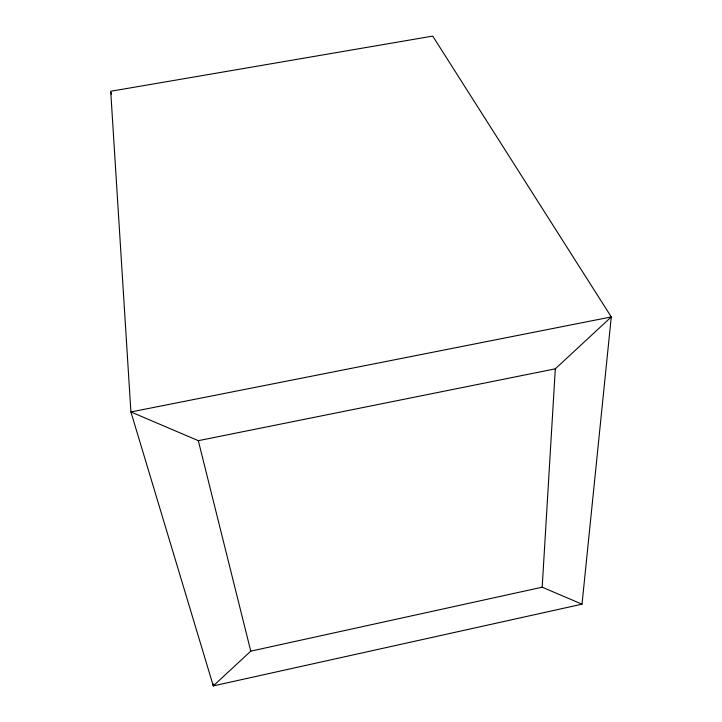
<?xml version="1.0" encoding="UTF-8"?>
<svg xmlns="http://www.w3.org/2000/svg" width="722" height="722" viewBox="0 0 722 722"><rect width="100%" height="100%" fill="white"/><g stroke="black" fill="none" stroke-linecap="round" stroke-linejoin="round"><path stroke-width="1.08" d="M582.022 604.179L542.186 587.203L555.308 368.834L611.281 316.94L432.731 36.1L110.719 91.261L130.908 411.946L213.288 685.9L582.022 604.179L611.281 316.94L130.908 411.946L198.315 440.673L555.308 368.834M542.186 587.203L250.769 651.163L213.288 685.9L213.026 683.662M198.315 440.673L250.769 651.163M110.989 92.353L111.531 94.537"/></g></svg>
